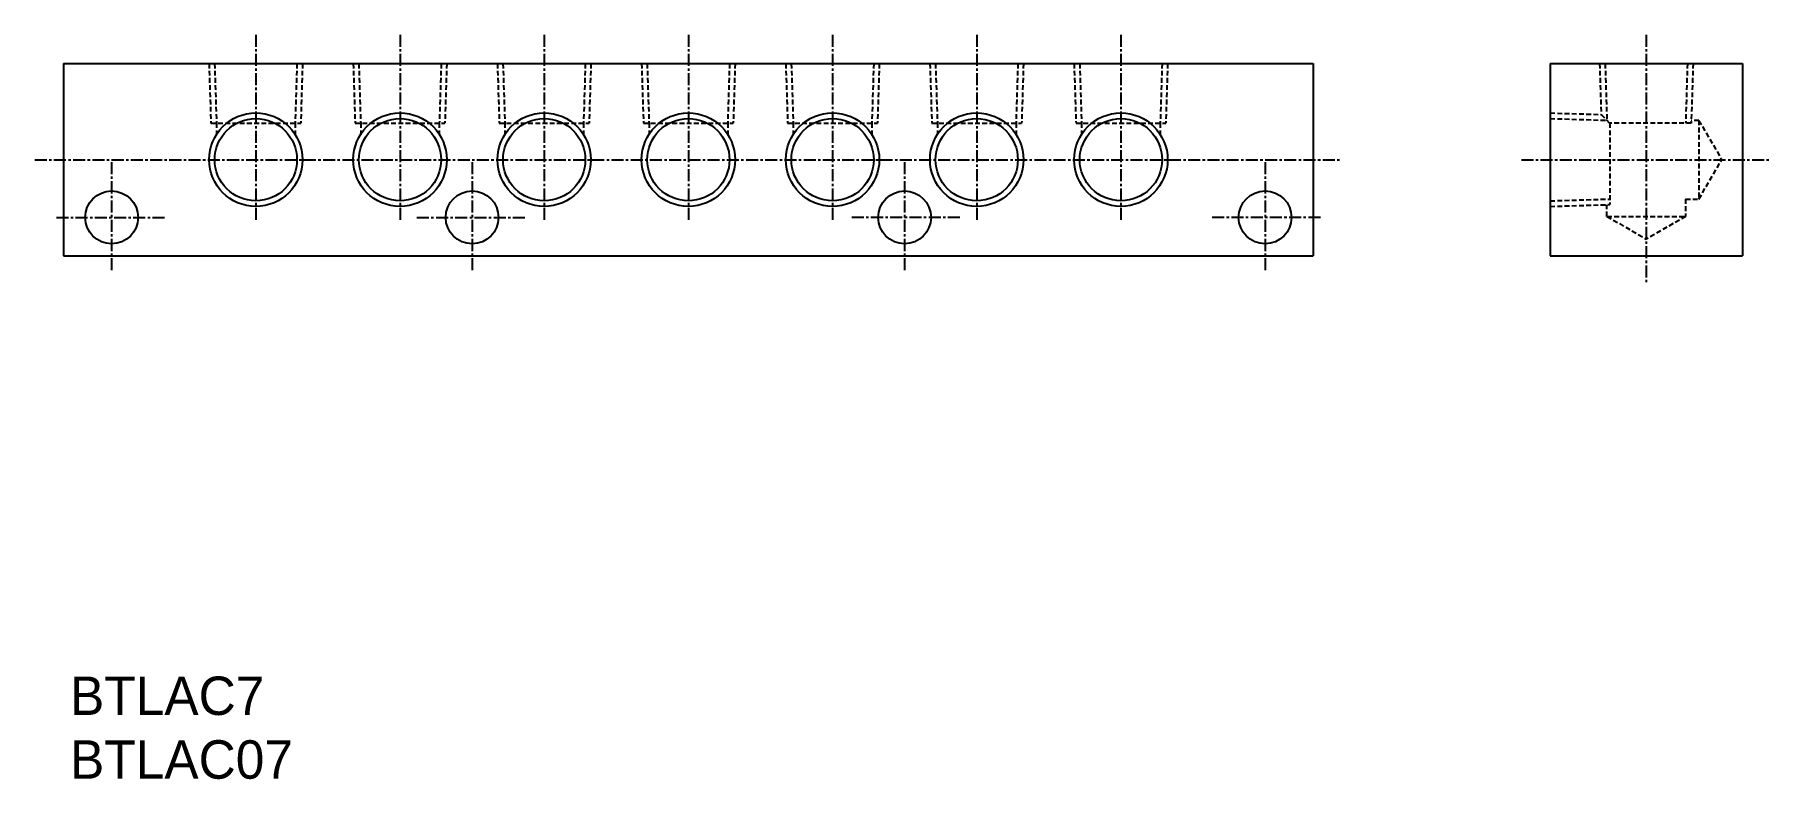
# Model space of a CAD drawing. Extents: x 5278 to 5459, y 21502 to 21579.
import ezdxf

# ---------------------------------------------------------------- set-up
doc = ezdxf.new("R2010")
doc.units = 0
doc.linetypes.add('CENTER', pattern=[2, 1.25, -0.25, 0.25, -0.25])
doc.linetypes.add('DASHED', pattern=[0.75, 0.5, -0.25])
doc.layers.get('0').update_dxf_attribs({"linetype": 'CONTINUOUS'})
doc.layers.add('CENTER', color=1, linetype='CENTER')

msp = doc.modelspace()

# ---------------------------------------------------------------- linework, layer by layer
at = {"color": 7, "linetype": 'CONTINUOUS'}
for p, q in [((5281.23, 21576.26), (5411.23, 21576.26)), ((5281.23, 21576.26), (5281.23, 21556.26)), ((5411.23, 21576.26), (5411.23, 21556.26)), ((5435.89, 21576.26), (5455.89, 21576.26)), ((5435.89, 21576.26), (5435.89, 21556.26)), ((5455.89, 21576.26), (5455.89, 21556.26)), ((5281.23, 21556.26), (5411.23, 21556.26)), ((5435.89, 21556.26), (5455.89, 21556.26))]:
    msp.add_line(p, q, dxfattribs=at)
at = {"color": 3, "linetype": 'DASHED'}
for p, q in [((5296.36, 21576.26), (5296.56, 21570.06)), ((5296.94, 21576.26), (5297.14, 21570.06)), ((5305.51, 21576.26), (5305.32, 21570.06)), ((5306.09, 21576.26), (5305.9, 21570.06)), ((5311.36, 21576.26), (5311.56, 21570.06)), ((5311.94, 21576.26), (5312.14, 21570.06)), ((5320.51, 21576.26), (5320.32, 21570.06)), ((5321.09, 21576.26), (5320.9, 21570.06)), ((5326.36, 21576.26), (5326.56, 21570.06)), ((5326.94, 21576.26), (5327.14, 21570.06)), ((5335.51, 21576.26), (5335.32, 21570.06)), ((5336.09, 21576.26), (5335.9, 21570.06)), ((5341.36, 21576.26), (5341.56, 21570.06)), ((5341.94, 21576.26), (5342.14, 21570.06)), ((5350.51, 21576.26), (5350.32, 21570.06)), ((5351.09, 21576.26), (5350.9, 21570.06)), ((5356.36, 21576.26), (5356.56, 21570.06)), ((5356.94, 21576.26), (5357.14, 21570.06)), ((5365.51, 21576.26), (5365.32, 21570.06)), ((5366.09, 21576.26), (5365.9, 21570.06)), ((5371.36, 21576.26), (5371.56, 21570.06)), ((5371.94, 21576.26), (5372.14, 21570.06)), ((5380.51, 21576.26), (5380.32, 21570.06)), ((5381.09, 21576.26), (5380.9, 21570.06)), ((5386.36, 21576.26), (5386.56, 21570.06)), ((5386.94, 21576.26), (5387.14, 21570.06)), ((5395.51, 21576.26), (5395.32, 21570.06)), ((5396.09, 21576.26), (5395.9, 21570.06)), ((5441.03, 21576.26), (5441.19, 21570.96)), ((5441.61, 21576.26), (5441.79, 21570.36)), ((5450.17, 21576.26), (5449.98, 21570.06)), ((5450.76, 21576.26), (5450.56, 21570.06)), ((5296.56, 21570.06), (5305.9, 21570.06)), ((5297.14, 21570.06), (5297.14, 21568.89)), ((5305.32, 21570.06), (5305.32, 21568.89)), ((5311.56, 21570.06), (5320.9, 21570.06)), ((5312.14, 21570.06), (5312.14, 21568.89)), ((5320.32, 21570.06), (5320.32, 21568.89)), ((5326.56, 21570.06), (5335.9, 21570.06)), ((5327.14, 21570.06), (5327.14, 21568.89)), ((5335.32, 21570.06), (5335.32, 21568.89)), ((5341.56, 21570.06), (5350.9, 21570.06)), ((5342.14, 21570.06), (5342.14, 21568.89)), ((5350.32, 21570.06), (5350.32, 21568.89)), ((5356.56, 21570.06), (5365.9, 21570.06)), ((5357.14, 21570.06), (5357.14, 21568.89)), ((5365.32, 21570.06), (5365.32, 21568.89)), ((5371.56, 21570.06), (5380.9, 21570.06)), ((5372.14, 21570.06), (5372.14, 21568.89)), ((5380.32, 21570.06), (5380.32, 21568.89)), ((5386.56, 21570.06), (5395.9, 21570.06)), ((5387.14, 21570.06), (5387.14, 21568.89)), ((5395.32, 21570.06), (5395.32, 21568.89)), ((5435.89, 21571.12), (5441.19, 21570.96)), ((5435.89, 21570.54), (5441.79, 21570.36)), ((5441.19, 21570.96), (5442.09, 21570.06)), ((5442.09, 21570.06), (5442.09, 21561.59)), ((5450.56, 21570.06), (5442.09, 21570.06)), ((5451.37, 21570.35), (5450.57, 21570.35)), ((5451.37, 21570.35), (5451.37, 21562.17)), ((5451.37, 21570.35), (5453.74, 21566.26)), ((5451.37, 21562.17), (5453.74, 21566.26)), ((5435.89, 21561.98), (5442.09, 21562.17)), ((5435.89, 21561.4), (5442.09, 21561.59)), ((5441.8, 21560.36), (5441.8, 21561.58)), ((5449.98, 21562.17), (5449.98, 21560.36)), ((5449.98, 21562.17), (5451.37, 21562.17)), ((5441.8, 21560.36), (5449.98, 21560.36)), ((5441.8, 21560.36), (5445.89, 21558)), ((5449.98, 21560.36), (5445.89, 21558))]:
    msp.add_line(p, q, dxfattribs=at)
at = {"color": 3, "linetype": 'CONTINUOUS'}
for centre in [(5301.23, 21566.26), (5316.23, 21566.26), (5331.23, 21566.26), (5346.23, 21566.26), (5361.23, 21566.26), (5376.23, 21566.26), (5391.23, 21566.26)]:
    msp.add_circle(centre, 4.86, dxfattribs=at)
at = {"color": 7, "linetype": 'CONTINUOUS'}
for centre, radius in [((5301.23, 21566.26), 4.28), ((5316.23, 21566.26), 4.28), ((5331.23, 21566.26), 4.28), ((5346.23, 21566.26), 4.28), ((5361.23, 21566.26), 4.28), ((5376.23, 21566.26), 4.28), ((5391.23, 21566.26), 4.28), ((5286.23, 21560.26), 2.75), ((5323.73, 21560.26), 2.75), ((5368.73, 21560.26), 2.75), ((5406.23, 21560.26), 2.75)]:
    msp.add_circle(centre, radius, dxfattribs=at)
at = {"layer": 'CENTER', "color": 1, "linetype": 'CENTER'}
for p, q in [((5301.23, 21579.26), (5301.23, 21559.89)), ((5316.23, 21579.26), (5316.23, 21559.89)), ((5331.23, 21579.26), (5331.23, 21559.89)), ((5346.23, 21579.26), (5346.23, 21559.89)), ((5361.23, 21579.26), (5361.23, 21559.89)), ((5376.23, 21579.26), (5376.23, 21559.89)), ((5391.23, 21579.26), (5391.23, 21559.89)), ((5445.89, 21579.26), (5445.89, 21553.26)), ((5278.23, 21566.26), (5414.23, 21566.26)), ((5286.23, 21566.01), (5286.23, 21554.51)), ((5323.73, 21566.01), (5323.73, 21554.51)), ((5368.73, 21566.01), (5368.73, 21554.51)), ((5406.23, 21566.01), (5406.23, 21554.51)), ((5432.89, 21566.26), (5458.89, 21566.26)), ((5280.48, 21560.26), (5291.98, 21560.26)), ((5317.98, 21560.26), (5329.48, 21560.26)), ((5374.48, 21560.26), (5362.98, 21560.26)), ((5411.98, 21560.26), (5400.48, 21560.26))]:
    msp.add_line(p, q, dxfattribs=at)

# ---------------------------------------------------------------- texts
at = {"color": 7, "linetype": 'CONTINUOUS'}
for s, p in [('BTLAC7', (5281.9, 21508.49)), ('BTLAC07', (5281.9, 21501.86))]:
    msp.add_text(s, height=4, dxfattribs=at).set_placement(p)

doc.saveas('drawing.dxf')
